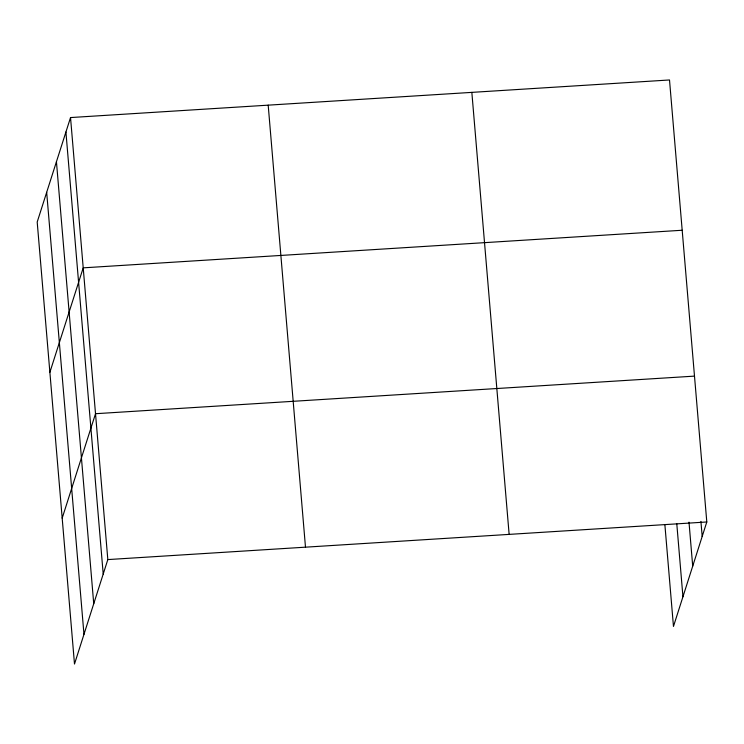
<?xml version="1.0" encoding="UTF-8"?>
<svg xmlns="http://www.w3.org/2000/svg" width="744" height="744" viewBox="0 0 744 744"><rect width="100%" height="100%" fill="white"/><g stroke="black" fill="none" stroke-linecap="round" stroke-linejoin="round"><path stroke-width="1.12" d="M70.531 117.561L37.2 222.019L74.493 664.029L107.824 559.581L70.531 117.561L669.507 79.971L706.8 521.981L673.469 626.439L664.866 524.557M49.876 372.307L83.216 267.849L682.192 230.249M62.18 518.168L95.52 413.711L694.496 376.12M107.824 559.581L706.8 521.981M700.913 521.395L702.187 536.452M689 522.149L692.711 566.147M676.789 523.804L682.946 596.744M471.845 92.377L509.138 534.387M268.193 105.155L305.486 547.175M65.918 132.032L103.211 574.043M56.442 161.727L93.735 603.737M46.677 192.324L83.97 634.334"/></g></svg>
